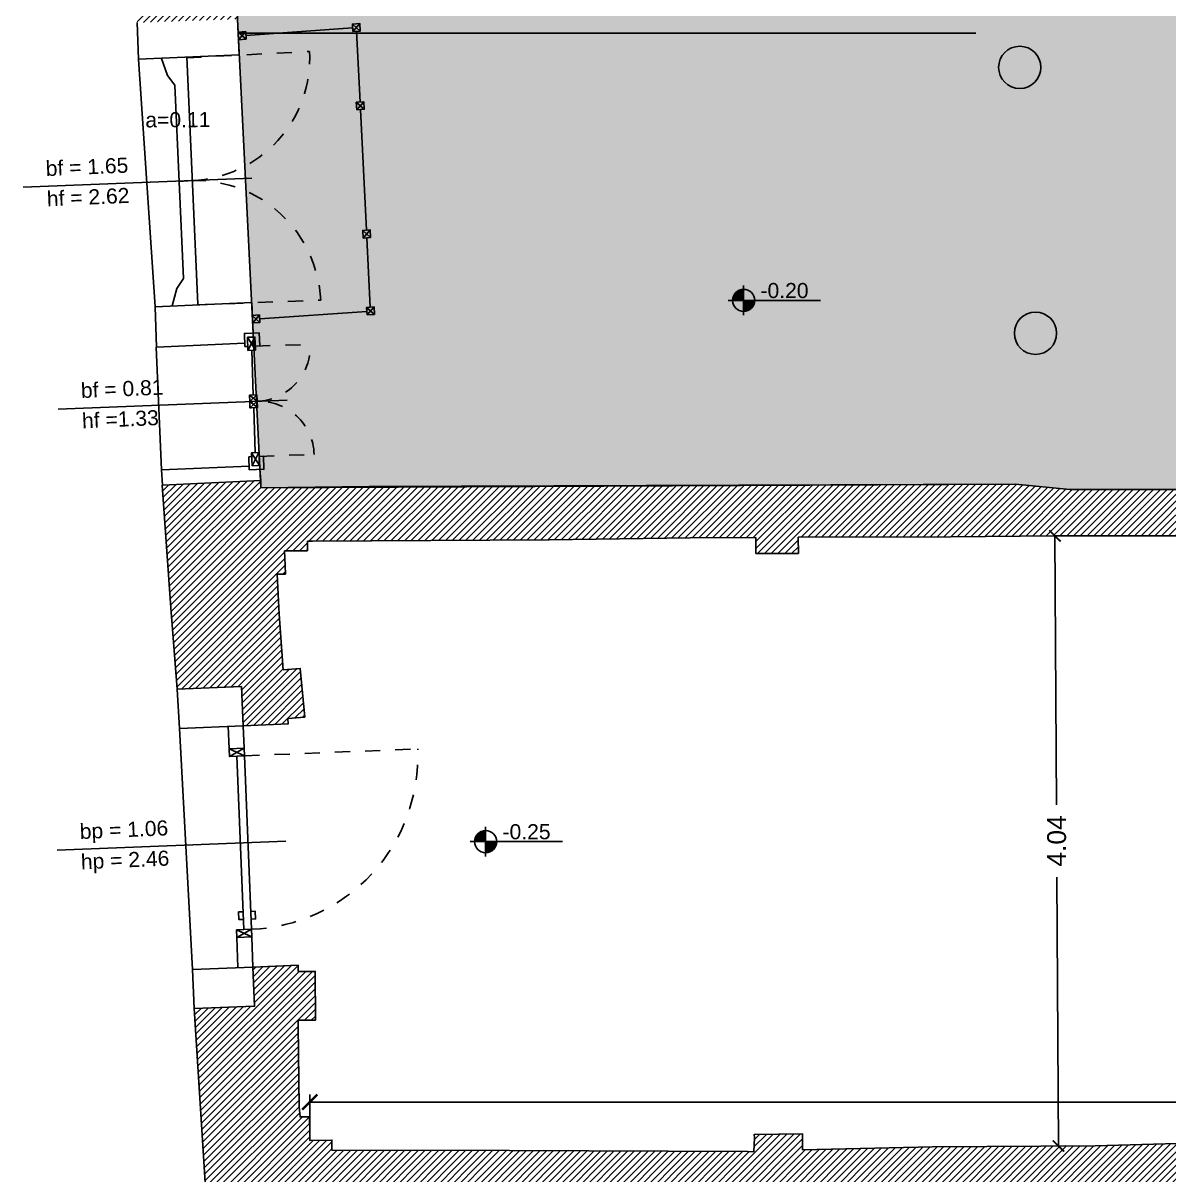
# Model space of a CAD drawing. Header units: millimetres. Extents: x -69 to 235, y 2 to 992.
# Drawn here: x -67.25 to -59.66, y 494.04 to 501.67 of the extents above; entities that cross this region are included whole.
import ezdxf
from ezdxf.enums import TextEntityAlignment as Align

# ---------------------------------------------------------------- set-up
doc = ezdxf.new("R2010")
doc.units = ezdxf.units.MM
doc.header["$LTSCALE"] = 0.01
doc.linetypes.add('HIDDEN2', pattern=[4.7625, 3.175, -1.5875])
for name, color, linetype in [('ob_A_linea_proiezione', 251, 'HIDDEN2'), ('ob_A_linea_v2', 251, 'Continuous'), ('ob_A_muro', 1, 'Continuous'), ('ob_A_muro_r', 252, 'Continuous'), ('ob_cornici corrette', 3, 'Continuous'), ('ob_Q 1_50', 250, 'Continuous'), ('ob_retino chiaro', 254, 'Continuous'), ('ob_serramento_s', 3, 'Continuous')]:
    doc.layers.add(name, color=color, linetype=linetype)
doc.styles.add('m 1_50', font='arial.ttf', dxfattribs={"height": 0.125})
doc.styles.add('STYLE1', font='arial.ttf')
doc.dimstyles.new('DIMENSIONI', dxfattribs={"dimscale": 1.5, "dimtxt": 0.08, "dimasz": 0.05, "dimexe": 0, "dimexo": 0.03, "dimgap": 0.05, "dimtad": 0, "dimzin": 0, "dimdsep": 46, "dimtxsty": 'STYLE1', "dimblk": 'ARCHTICK', "dimcen": -0.8, "dimclrd": 256, "dimclre": 8, "dimadec": 0, "dimazin": 0, "dimtfac": 1, "dimtofl": 0, "dimtmove": 0, "dimatfit": 2, "dimldrblk": 'ARCHTICK', "dimfxl": 1, "dimtolj": 1, "dimtzin": 0, "dimlwd": -1, "dimarcsym": 0})
doc.dimstyles.new('m 1_50 cm', dxfattribs={"dimtxt": 0.1, "dimasz": 0.1, "dimexe": 0.05, "dimexo": 0.05, "dimgap": 0.1, "dimtad": 0, "dimdec": 1, "dimlfac": 100, "dimrnd": 1, "dimdsep": 46, "dimtxsty": 'm 1_50', "dimblk": 'ARCHTICK', "dimcen": 0.2, "dimadec": 0, "dimazin": 0, "dimtfac": 1, "dimtdec": 1, "dimtofl": 0, "dimtmove": 0, "dimatfit": 3, "dimldrblk": 'DOT', "dimfxl": 0.15, "dimfxlon": 1, "dimtolj": 1, "dimtzin": 0, "dimarcsym": 0})

# ---------------------------------------------------------------- blocks, each defined once
blk = doc.blocks.new('hhh-flat-15-flat-1-flat-1-flat-1-flat-1')
at = {"layer": 'ob_Q 1_50'}
for p, q in [((0.3304, 5.6102), (0.3304, 5.8062)), ((0.2572, 5.7146), (0.3236, 5.7811)), ((0.2589, 5.7252), (0.313, 5.7793)), ((0.2593, 5.7079), (0.3304, 5.779)), ((0.2637, 5.7388), (0.2994, 5.7745)), ((0.2681, 5.7079), (0.3304, 5.7701)), ((0.2769, 5.7079), (0.3304, 5.7613)), ((0.2858, 5.7079), (0.3304, 5.7524)), ((0.2946, 5.7079), (0.3304, 5.7436)), ((0.3035, 5.7079), (0.3304, 5.7348)), ((0.3123, 5.7079), (0.3304, 5.7259)), ((0.2274, 5.7079), (0.8398, 5.7079)), ((0.3211, 5.7079), (0.3304, 5.7171)), ((0.33, 5.7079), (0.3304, 5.7082)), ((0.3304, 5.6375), (0.4007, 5.7079)), ((0.3304, 5.6464), (0.3918, 5.7079)), ((0.3304, 5.6552), (0.383, 5.7079)), ((0.3304, 5.6641), (0.3742, 5.7079)), ((0.3304, 5.6729), (0.3653, 5.7079)), ((0.3304, 5.6817), (0.3565, 5.7079)), ((0.3304, 5.6906), (0.3477, 5.7079)), ((0.3304, 5.6994), (0.3388, 5.7079)), ((0.3363, 5.6346), (0.4036, 5.702)), ((0.3467, 5.6362), (0.402, 5.6915)), ((0.3593, 5.6403), (0.3979, 5.6789))]:
    blk.add_line(p, q, dxfattribs=at)
blk.add_circle((0.3304, 5.7079), 0.0735, dxfattribs=at)
blk = doc.blocks.new('hhh-flat-7-flat-1-flat-1-flat-1-flat-1')
at = {"layer": 'ob_Q 1_50'}
for p, q in [((0.3304, 5.6102), (0.3304, 5.8062)), ((0.2572, 5.7146), (0.3236, 5.7811)), ((0.2589, 5.7252), (0.313, 5.7793)), ((0.2593, 5.7079), (0.3304, 5.779)), ((0.2637, 5.7388), (0.2994, 5.7745)), ((0.2681, 5.7079), (0.3304, 5.7701)), ((0.2769, 5.7079), (0.3304, 5.7613)), ((0.2858, 5.7079), (0.3304, 5.7524)), ((0.2946, 5.7079), (0.3304, 5.7436)), ((0.3035, 5.7079), (0.3304, 5.7348)), ((0.3123, 5.7079), (0.3304, 5.7259)), ((0.2274, 5.7079), (0.8398, 5.7079)), ((0.3211, 5.7079), (0.3304, 5.7171)), ((0.33, 5.7079), (0.3304, 5.7082)), ((0.3304, 5.6375), (0.4007, 5.7079)), ((0.3304, 5.6464), (0.3918, 5.7079)), ((0.3304, 5.6552), (0.383, 5.7079)), ((0.3304, 5.6641), (0.3742, 5.7079)), ((0.3304, 5.6729), (0.3653, 5.7079)), ((0.3304, 5.6817), (0.3565, 5.7079)), ((0.3304, 5.6906), (0.3477, 5.7079)), ((0.3304, 5.6994), (0.3388, 5.7079)), ((0.3363, 5.6346), (0.4036, 5.702)), ((0.3467, 5.6362), (0.402, 5.6915)), ((0.3593, 5.6403), (0.3979, 5.6789))]:
    blk.add_line(p, q, dxfattribs=at)
blk.add_circle((0.3304, 5.7079), 0.0735, dxfattribs=at)
blk = doc.blocks.new('_ARCHTICK')
at = {"color": 0, "linetype": 'ByBlock', "const_width": 0.15}
blk.add_lwpolyline([(-0.5, -0.5), (0.5, 0.5)], dxfattribs=at)
blk = doc.blocks.new('*D49')
at = {"layer": 'Defpoints', "color": 0, "transparency": 16777216}
for p in [(-52.7812, 494.5251), (-52.7812, 494.4224), (-65.3554, 494.2706)]:
    blk.add_point(p, dxfattribs=at)
at = {"layer": 'ob_Q 1_50', "color": 0, "lineweight": -2, "transparency": 16777216}
for p, q in [((-65.3554, 494.3751), (-65.3554, 494.5751)), ((-52.7812, 494.4724), (-52.7812, 494.5751)), ((-65.3554, 494.5251), (-59.349, 494.5251)), ((-52.7812, 494.5251), (-58.7875, 494.5251))]:
    blk.add_line(p, q, dxfattribs=at)
at = {"layer": 'ob_Q 1_50', "color": 0, "lineweight": -2, "transparency": 16777216, "xscale": 0.1, "yscale": 0.1, "zscale": 0.1, "rotation": 180}
blk.add_blockref('_ARCHTICK', (-65.3554, 494.5251), dxfattribs=at)
at = {"layer": 'ob_Q 1_50', "color": 0, "lineweight": -2, "transparency": 16777216, "xscale": 0.1, "yscale": 0.1, "zscale": 0.1}
blk.add_blockref('_ARCHTICK', (-52.7812, 494.5251), dxfattribs=at)
at = {"layer": 'ob_Q 1_50', "color": 0, "transparency": 16777216, "insert": (-59.0683, 494.5251), "char_height": 0.125, "attachment_point": 5, "style": 'm 1_50'}
blk.add_mtext('\\A1;1257', dxfattribs=at)
blk = doc.blocks.new('_Dot')
at = {"color": 0, "linetype": 'ByBlock', "lineweight": -2}
blk.add_line((-0.5, 0), (-1, 0), dxfattribs=at)
at = {"color": 0, "linetype": 'ByBlock', "const_width": 0.5}
blk.add_lwpolyline([(-0.25, 0, 1), (0.25, 0, 1)], format="xyb", close=True, dxfattribs=at)
blk = doc.blocks.new('*D304')
at = {"layer": 'Defpoints', "color": 0, "transparency": 16777216}
for p in [(-60.4192, 498.276), (-60.3961, 494.2336), (-60.3954, 494.2336)]:
    blk.add_point(p, dxfattribs=at)
at = {"layer": 'ob_Q 1_50', "color": 8, "lineweight": -2, "transparency": 16777216}
for p, q in [((-60.3742, 498.2763), (-60.4186, 498.276)), ((-60.3511, 494.2339), (-60.3954, 494.2336))]:
    blk.add_line(p, q, dxfattribs=at)
at = {"layer": 'ob_Q 1_50', "transparency": 16777216}
for p, q in [((-60.4186, 498.276), (-60.4084, 496.4944)), ((-60.3954, 494.2336), (-60.4056, 496.0153))]:
    blk.add_line(p, q, dxfattribs=at)
at = {"layer": 'ob_Q 1_50', "transparency": 16777216, "xscale": 0.07500000000000001, "yscale": 0.07500000000000001, "zscale": 0.07500000000000001}
for p, rotation in [((-60.4186, 498.276), 90.32773224536257), ((-60.3954, 494.2336), 270.3277322453626)]:
    blk.add_blockref('_ARCHTICK', p, dxfattribs=dict(at, rotation=rotation))
at = {"layer": 'ob_Q 1_50', "color": 0, "transparency": 16777216, "insert": (-60.407, 496.2548), "char_height": 0.125, "attachment_point": 5, "rotation": 90, "style": 'm 1_50'}
blk.add_mtext('\\A1;4.04', dxfattribs=at)

msp = doc.modelspace()

# ---------------------------------------------------------------- hatches: boundary and pattern name
at = {"layer": 'ob_A_muro_r'}
h = msp.add_hatch(dxfattribs=at)
h.set_pattern_fill('ANSI31', color=256, scale=0.01)
h.paths.add_polyline_path([(-54.2768, 507.5479), (-54.3802, 507.547), (-54.3802, 507.5462), (-54.7587, 507.5431), (-56.595, 507.5297), (-56.5967, 507.283), (-56.7806, 507.2837), (-56.5978, 506.8164), (-55.7172, 506.8406), (-55.6508, 504.9208), (-56.1956, 504.9144), (-57.9144, 504.894), (-57.9376, 505.2847), (-57.9438, 505.3736), (-58.0739, 505.365), (-58.0648, 505.2343), (-58.0497, 504.8531), (-58.022, 504.4477), (-58.0111, 504.295), (-57.8808, 504.3044), (-57.8947, 504.4982), (-57.9079, 504.7638), (-56.6166, 504.7791), (-56.5999, 504.5407), (-56.0225, 504.5462), (-56.0225, 504.7862), (-55.6463, 504.7907), (-55.5853, 503.0257), (-56.6272, 503.0033), (-57.7995, 502.9794), (-57.8237, 503.3725), (-57.9537, 503.3645), (-57.9269, 502.9294), (-58.7533, 502.9193), (-59.6203, 502.9128), (-60.217, 502.9109), (-60.2164, 503.1842), (-60.85, 503.1827), (-60.85, 502.9053), (-61.4508, 502.9347), (-61.4574, 503.1305), (-61.8179, 503.1218), (-61.8098, 502.9575), (-65.9313, 502.9728), (-65.9406, 503.1441), (-65.9722, 503.1423), (-65.964, 502.9725), (-66.1301, 502.9767), (-66.1267, 502.8277), (-66.5267, 502.8178), (-66.4979, 501.6772), (-65.8339, 501.7001), (-65.8722, 502.4666), (-60.1517, 502.5038), (-56.489, 502.5276), (-56.4592, 501.5078), (-56.3916, 499.6897), (-56.3745, 499.3758), (-56.054, 499.3888), (-56.0569, 499.4588), (-55.4769, 499.4588), (-55.494, 499.7566), (-55.8251, 499.7477), (-55.923, 501.3686), (-54.2466, 501.3697), (-54.1455, 499.6081), (-53.8103, 499.6122), (-53.8122, 499.7737), (-53.9308, 499.7721), (-54.0223, 501.3657), (-51.9923, 501.3784), (-51.9706, 499.7961), (-53.0723, 499.7826), (-53.0704, 499.6213), (-51.9961, 499.631), (-52.0059, 498.5769), (-56.0058, 498.5394), (-56.0108, 498.6311), (-56.3315, 498.6223), (-56.3315, 498.5824), (-60.1515, 498.5824), (-60.3209, 498.5824), (-60.6796, 498.6189), (-64.9609, 498.6023), (-65.6786, 498.5943), (-65.6799, 498.6429), (-66.3335, 498.6129), (-66.2762, 497.7987), (-66.2331, 497.2612), (-65.8066, 497.278), (-65.7961, 497.0183), (-65.4983, 497.0304), (-65.4997, 497.0659), (-65.3884, 497.0759), (-65.4181, 497.3982), (-65.5305, 497.388), (-65.5572, 497.758), (-65.5709, 498.0217), (-65.5171, 498.0233), (-65.5179, 498.0805), (-65.5235, 498.1772), (-65.3701, 498.1781), (-65.3711, 498.2405), (-65.3362, 498.2403), (-63.7684, 498.2507), (-62.8352, 498.2635), (-62.3996, 498.2645), (-62.3996, 498.159), (-62.1176, 498.1591), (-62.1204, 498.2681), (-61.1095, 498.2707), (-60.4192, 498.276), (-59.2475, 498.2754), (-59.2448, 498.1696), (-58.9347, 498.1733), (-58.9354, 498.2576), (-56.0444, 498.2551), (-56.0442, 498.1862), (-55.7565, 498.1694), (-55.7561, 498.2243), (-54.0787, 498.2392), (-51.0644, 498.2392), (-51.0643, 498.0485), (-50.8398, 498.0485), (-50.8406, 498.2181), (-50.84, 498.2392), (-50.7746, 498.238), (-50.7768, 498.5824), (-50.8013, 498.5824), (-50.7991, 498.8121), (-50.8028, 499.7768), (-50.8024, 500.3174), (-51.0654, 500.3101), (-51.0655, 500.4691), (-51.6733, 500.4414), (-51.6741, 500.4521), (-51.6521, 501.1377), (-51.6296, 502.8717), (-51.6328, 502.9642), (-51.6481, 503.7126), (-51.6579, 504.0367), (-51.6529, 504.2342), (-51.6544, 504.3882), (-51.6609, 504.4416), (-51.6657, 504.4885), (-51.667, 504.7665), (-52.0216, 504.7529), (-52.0106, 504.2611), (-52.2359, 504.2611), (-52.2359, 504.1111), (-52.0102, 504.1111), (-52.0028, 501.5276), (-54.8086, 501.5161), (-55.6424, 501.5126), (-56.0411, 501.511), (-56.0878, 502.5393), (-55.4392, 502.5681), (-55.5734, 506.4318), (-54.2717, 506.4761), (-54.2728, 506.8812), (-54.1171, 506.886), (-54.121, 507.1501), (-54.2709, 507.1479)])
h.paths.add_polyline_path([(-51.6674, 500.1108), (-51.0653, 500.1089), (-51.0644, 498.5824), (-51.6652, 498.5786)], flags=16)
h = msp.add_hatch(dxfattribs=at)
h.set_pattern_fill('ANSI31', color=256, scale=0.01)
h.paths.add_polyline_path([(-43.4023, 494.5505), (-43.6374, 494.5505), (-43.6374, 494.6705), (-43.7724, 494.6705), (-43.7741, 494.5116), (-43.7741, 494.4243), (-43.9244, 494.4275), (-43.9246, 494.3939), (-45.129, 494.4018), (-45.2938, 494.4), (-45.2937, 494.39), (-45.3937, 494.3888), (-45.3939, 494.4088), (-45.6989, 494.4058), (-45.6988, 494.3908), (-48.9842, 494.393), (-48.9847, 495.3067), (-49.0847, 495.3067), (-49.0842, 494.3931), (-50.8428, 494.3943), (-50.8425, 494.946), (-51.0623, 494.946), (-51.0619, 494.3945), (-52.6812, 494.3829), (-52.7812, 494.3724), (-55.7219, 494.2848), (-55.7226, 494.3911), (-56.0296, 494.3911), (-56.0318, 494.2829), (-56.4526, 494.2798), (-57.8136, 494.2712), (-58.9414, 494.2759), (-58.9417, 494.3551), (-59.2246, 494.3527), (-59.2234, 494.2602), (-60.1516, 494.235), (-61.2296, 494.2289), (-62.0904, 494.2084), (-62.0906, 494.3134), (-62.4092, 494.3099), (-62.4141, 494.1956), (-62.455, 494.1968), (-64.0329, 494.2049), (-65.2092, 494.2064), (-65.2084, 494.2734), (-65.3554, 494.2706), (-65.3554, 494.3248), (-65.3566, 494.4262), (-65.4189, 494.426), (-65.4261, 494.4925), (-65.4322, 495.0673), (-65.3182, 495.0673), (-65.3187, 495.3909), (-65.4318, 495.3909), (-65.4318, 495.4318), (-65.7315, 495.4196), (-65.721, 495.16), (-66.1207, 495.1438), (-66.0128, 493.4338), (-65.9788, 492.0685), (-65.7002, 492.0692), (-65.6952, 491.8703), (-65.165, 491.8716), (-65.2403, 493.7532), (-63.8401, 493.7407), (-62.9741, 493.7335), (-62.9734, 493.8242), (-61.6185, 493.8133), (-61.6221, 493.7222), (-58.4189, 493.6955), (-56.9377, 493.7279), (-56.1986, 493.7363), (-56.1953, 493.6465), (-52.1214, 493.6485), (-52.1247, 493.7384), (-51.1458, 493.7398), (-49.4285, 493.7342), (-47.8314, 493.7422), (-47.5012, 493.7359), (-47.0932, 493.7497), (-46.7852, 493.7462), (-46.4964, 493.75), (-46.2171, 493.7522), (-45.8615, 493.7532), (-43.9819, 493.753), (-43.9821, 493.775), (-43.6706, 493.7733), (-43.6698, 493.8933), (-43.3932, 493.8912)])
at = {"layer": 'ob_retino chiaro'}
h = msp.add_hatch(color=256, dxfattribs=at)
h.dxf.hatch_style = 1
h.paths.add_polyline_path([(-65.6786, 498.5943), (-65.8339, 501.7001), (-65.8722, 502.4666), (-65.9313, 502.9728), (-66.007, 504.4377), (-66.1622, 506.7426), (-61.6368, 506.7907), (-59.3172, 506.7605), (-58.1197, 506.7622), (-55.7171, 506.8369), (-54.2728, 506.8812), (-52.0816, 506.9477), (-52.0106, 504.2611), (-52.0028, 501.5276), (-51.9686, 500.101), (-51.0653, 500.1015), (-51.0644, 498.5824), (-56.0058, 498.5394), (-56.3315, 498.5824), (-60.3209, 498.5824), (-60.6796, 498.6189)])
h = msp.add_hatch(dxfattribs=at)
h.set_pattern_fill('ANGLE', color=256)
h.set_pattern_definition([(0, (122.567, 487.633), (0, 6.985), [5.08, -1.905]), (90, (122.567, 487.633), (-6.985, 4e-16), [5.08, -1.905])])
h.paths.add_polyline_path([(-65.6786, 498.5943), (-65.8339, 501.7001), (-65.8722, 502.4666), (-65.9313, 502.9728), (-66.007, 504.4377), (-66.1622, 506.7426), (-61.6368, 506.7907), (-59.3172, 506.7605), (-58.1197, 506.7622), (-55.7171, 506.8369), (-54.2728, 506.8812), (-52.0816, 506.9477), (-52.0106, 504.2611), (-52.0028, 501.5276), (-51.9686, 500.101), (-51.0653, 500.1015), (-51.0644, 498.5824), (-56.0058, 498.5394), (-56.3315, 498.5824), (-60.3209, 498.5824), (-60.6796, 498.6189)])

# ---------------------------------------------------------------- linework, layer by layer
at = {"layer": 'ob_A_linea_proiezione'}
for p, q in [((-66.1724, 501.4434), (-65.3566, 501.4854)), ((-66.0993, 499.8069), (-65.283, 499.8379)), ((-65.7165, 499.5332), (-65.3513, 499.5451)), ((-65.6914, 498.8027), (-65.3262, 498.8159)), ((-65.7881, 496.8185), (-64.6403, 496.8648))]:
    msp.add_line(p, q, dxfattribs=at)
for centre, radius, start, end in [((-66.1667, 501.4414), 0.8113, 272.40113, 3.10782), ((-66.1122, 499.8009), 0.8301, 2.55159, 91.41204), ((-65.7165, 499.5332), 0.3655, 271.79166, 1.87137), ((-65.6914, 498.8027), 0.3655, 2.06688, 92.1466), ((-65.7871, 496.8164), 1.1478, 272.27021, 2.42208)]:
    msp.add_arc(centre, radius, start, end, dxfattribs=at)
at = {"layer": 'ob_A_linea_v2'}
for p, q in [((-66.4896, 501.4336), (-66.3796, 499.7944)), ((-66.3718, 499.5265), (-66.3384, 498.7132)), ((-65.7513, 499.124), (-65.7428, 499.1243)), ((-66.2182, 496.9993), (-66.1312, 495.4035))]:
    msp.add_line(p, q, dxfattribs=at)
at = {"layer": 'ob_A_muro'}
for p, q in [((-64.9609, 498.6023), (-60.6796, 498.6189)), ((-60.6796, 498.6189), (-60.3209, 498.5824)), ((-66.2763, 497.7994), (-66.3335, 498.6129)), ((-64.9609, 498.6023), (-65.6786, 498.5943)), ((-65.3711, 498.2405), (-65.3701, 498.1781)), ((-65.3362, 498.2403), (-65.3711, 498.2405)), ((-63.7684, 498.2507), (-65.3362, 498.2403)), ((-62.8352, 498.2635), (-63.7684, 498.2507)), ((-62.3996, 498.2645), (-62.8352, 498.2635)), ((-62.3996, 498.159), (-62.3996, 498.2645)), ((-61.1095, 498.2707), (-62.1204, 498.2681)), ((-62.1204, 498.2681), (-62.1176, 498.1591)), ((-60.4192, 498.276), (-61.1095, 498.2707)), ((-59.2475, 498.2754), (-60.4192, 498.276)), ((-65.3701, 498.1781), (-65.5235, 498.1772)), ((-65.5235, 498.1772), (-65.5179, 498.0805)), ((-62.1176, 498.1591), (-62.3996, 498.159)), ((-65.5171, 498.0233), (-65.5709, 498.0217)), ((-65.5709, 498.0217), (-65.5572, 497.758)), ((-65.5179, 498.0805), (-65.5171, 498.0233)), ((-66.2331, 497.2612), (-66.2762, 497.7987)), ((-65.5572, 497.758), (-65.5305, 497.388)), ((-66.234, 497.2612), (-65.8066, 497.278)), ((-65.8066, 497.278), (-65.7961, 497.0183)), ((-65.7961, 497.0183), (-65.4964, 497.0305)), ((-65.4997, 497.0659), (-65.4983, 497.0303))]:
    msp.add_line(p, q, dxfattribs=at)
for points in [[(-65.6799, 498.6429), (-66.3314, 498.613)], [(-65.6799, 498.6429), (-65.6786, 498.5943)], [(-60.1515, 498.5824), (-60.3209, 498.5824)], [(-56.3315, 498.5824), (-60.1515, 498.5824)], [(-65.5318, 497.3879), (-65.4181, 497.3982), (-65.3884, 497.0759), (-65.4997, 497.0659)], [(-66.0128, 493.4338), (-66.1207, 495.1438), (-65.721, 495.16), (-65.7315, 495.4196), (-65.4318, 495.4318), (-65.4318, 495.3909), (-65.3187, 495.3909), (-65.3182, 495.0673), (-65.4318, 495.0673), (-65.4318, 495.0318), (-65.4261, 494.4925), (-65.4189, 494.426), (-65.3566, 494.4262), (-65.3554, 494.3248), (-65.3554, 494.2706), (-65.2084, 494.2734), (-65.2092, 494.2064), (-64.0329, 494.2049), (-62.455, 494.1968), (-62.4141, 494.1956), (-62.4101, 494.288), (-62.4112, 494.3099), (-62.0906, 494.3134), (-62.0904, 494.2084), (-61.2296, 494.2289), (-60.1516, 494.235), (-59.2234, 494.2602)]]:
    msp.add_lwpolyline(points, dxfattribs=at)
for centre in [(-60.6517, 501.3803), (-60.5478, 499.6189)]:
    msp.add_circle(centre, 0.14, dxfattribs=at)
at = {"layer": 'ob_cornici corrette'}
for p, q in [((-66.4979, 501.6772), (-66.4896, 501.4336)), ((-65.8339, 501.7001), (-65.8221, 501.4635)), ((-65.8221, 501.4635), (-66.4896, 501.4336)), ((-65.74, 499.8229), (-66.3796, 499.7944)), ((-66.3705, 499.5265), (-66.3796, 499.7944)), ((-65.74, 499.8229), (-65.7298, 499.6195)), ((-65.787, 499.5533), (-66.3705, 499.5265)), ((-66.234, 497.2612), (-66.2182, 496.9993)), ((-65.7961, 497.0183), (-66.2182, 496.9993)), ((-66.1312, 495.4035), (-65.7315, 495.4196)), ((-66.1312, 495.4035), (-66.1207, 495.1438))]:
    msp.add_line(p, q, dxfattribs=at)
msp.add_lwpolyline([(-65.6861, 498.7162), (-65.6799, 498.6429), (-66.3314, 498.613), (-66.3384, 498.7132), (-65.7574, 498.738)], dxfattribs=at)
at = {"layer": 'ob_Q 1_50'}
for p, q in [((-65.7383, 500.6467), (-67.2547, 500.5855)), ((-65.5053, 499.176), (-67.0217, 499.1147)), ((-65.5128, 496.2542), (-67.0292, 496.1929))]:
    msp.add_line(p, q, dxfattribs=at)
at = {"layer": 'ob_retino chiaro'}
msp.add_lwpolyline([(-65.6786, 498.5943), (-65.8339, 501.7001), (-65.8722, 502.4666), (-65.9313, 502.9728), (-66.007, 504.4377), (-66.1622, 506.7426), (-61.6368, 506.7907), (-59.3172, 506.7605), (-58.1197, 506.7622), (-55.7171, 506.8369), (-54.2728, 506.8812), (-52.0816, 506.9477), (-52.0106, 504.2611), (-52.0028, 501.5276), (-51.9686, 500.101), (-51.0653, 500.1015), (-51.0644, 498.5824), (-56.0058, 498.5394), (-56.3315, 498.5824), (-60.3209, 498.5824), (-60.6796, 498.6189)], close=True, dxfattribs=at)
at = {"layer": 'ob_serramento_s'}
for p, q in [((-65.0231, 501.6709), (-65.0697, 501.6173)), ((-65.0231, 501.6709), (-65.0697, 501.6173)), ((-65.7772, 501.5673), (-65.8296, 501.6139)), ((-65.7772, 501.5673), (-65.8296, 501.6139)), ((-65.7797, 501.6174), (-65.8263, 501.5638)), ((-65.7797, 501.6174), (-65.8263, 501.5638)), ((-65.0713, 501.6424), (-65.7784, 501.5918)), ((-65.0713, 501.6424), (-65.7784, 501.5918)), ((-65.0206, 501.6208), (-65.073, 501.6674)), ((-65.0206, 501.6208), (-65.073, 501.6674)), ((-65.0451, 501.6191), (-65.0221, 501.1504)), ((-65.0451, 501.6191), (-65.0221, 501.1504)), ((-66.1694, 501.4507), (-66.0961, 499.8109)), ((-66.1694, 501.4507), (-66.0961, 499.8109)), ((-66.2497, 501.262), (-66.1925, 499.9824)), ((-66.2497, 501.262), (-66.1925, 499.9824)), ((-64.9946, 501.1025), (-65.047, 501.1491)), ((-64.9946, 501.1025), (-65.047, 501.1491)), ((-64.9972, 501.1526), (-65.0437, 501.099)), ((-64.9972, 501.1526), (-65.0437, 501.099)), ((-65.0192, 501.1008), (-64.9796, 500.3015)), ((-65.0192, 501.1008), (-64.9796, 500.3015)), ((-66.1327, 500.6308), (-66.2212, 500.6245)), ((-66.1327, 500.6308), (-66.2212, 500.6245)), ((-64.9522, 500.2531), (-65.0046, 500.2997)), ((-64.9522, 500.2531), (-65.0046, 500.2997)), ((-64.9547, 500.3032), (-65.0013, 500.2497)), ((-64.9547, 500.3032), (-65.0013, 500.2497)), ((-64.9771, 500.2519), (-64.9541, 499.792)), ((-64.9771, 500.2519), (-64.9541, 499.792)), ((-64.9773, 499.7637), (-65.6869, 499.7136)), ((-64.9773, 499.7637), (-65.6869, 499.7136)), ((-64.9267, 499.7436), (-64.9791, 499.7902)), ((-64.9267, 499.7436), (-64.9791, 499.7902)), ((-64.9292, 499.7937), (-64.9758, 499.7401)), ((-64.9292, 499.7937), (-64.9758, 499.7401)), ((-65.6852, 499.69), (-65.7367, 499.7365)), ((-65.6852, 499.69), (-65.7367, 499.7365)), ((-65.6887, 499.7399), (-65.7332, 499.6866)), ((-65.6887, 499.7399), (-65.7332, 499.6866)), ((-65.7676, 499.592), (-65.7156, 499.5071)), ((-65.7676, 499.592), (-65.7156, 499.5071)), ((-65.7186, 499.5937), (-65.7646, 499.5054)), ((-65.7186, 499.5937), (-65.7646, 499.5054)), ((-65.7401, 499.5062), (-65.7297, 499.2095)), ((-65.7401, 499.5062), (-65.7297, 499.2095)), ((-65.7542, 499.2086), (-65.7037, 499.168)), ((-65.7542, 499.2086), (-65.7037, 499.168)), ((-65.7052, 499.2103), (-65.7527, 499.1663)), ((-65.7052, 499.2103), (-65.7527, 499.1663)), ((-65.7037, 499.168), (-65.7527, 499.1663)), ((-65.7037, 499.168), (-65.7527, 499.1663)), ((-65.7527, 499.1663), (-65.7023, 499.1257)), ((-65.7527, 499.1663), (-65.7023, 499.1257)), ((-65.7037, 499.168), (-65.7513, 499.124)), ((-65.7037, 499.168), (-65.7513, 499.124)), ((-65.7273, 499.168), (-65.7273, 499.1672)), ((-65.7273, 499.168), (-65.7273, 499.1672)), ((-65.7263, 499.1672), (-65.7263, 499.1672)), ((-65.7263, 499.1672), (-65.7263, 499.1672)), ((-65.7268, 499.1248), (-65.7163, 498.8281)), ((-65.7268, 499.1248), (-65.7163, 498.8281)), ((-65.7595, 498.8004), (-65.7399, 498.8011)), ((-65.7595, 498.8004), (-65.7399, 498.8011)), ((-65.7408, 498.8272), (-65.689, 498.7423)), ((-65.7408, 498.8272), (-65.689, 498.7423)), ((-65.6918, 498.8289), (-65.7378, 498.7406)), ((-65.6918, 498.8289), (-65.7378, 498.7406)), ((-65.89, 496.8644), (-65.896, 497.0143)), ((-65.89, 496.8644), (-65.896, 497.0143)), ((-65.7901, 496.8685), (-65.7961, 497.0183)), ((-65.7901, 496.8685), (-65.7961, 497.0183)), ((-65.89, 496.8644), (-65.7881, 496.8185)), ((-65.89, 496.8644), (-65.7881, 496.8185)), ((-65.7901, 496.8685), (-65.888, 496.8145)), ((-65.7901, 496.8685), (-65.888, 496.8145)), ((-65.7396, 495.6195), (-65.8415, 495.6654)), ((-65.7396, 495.6195), (-65.8415, 495.6654)), ((-65.7416, 495.6694), (-65.8395, 495.6154)), ((-65.7416, 495.6694), (-65.8395, 495.6154)), ((-65.8395, 495.6154), (-65.8315, 495.4156)), ((-65.8395, 495.6154), (-65.8315, 495.4156)), ((-65.7396, 495.6195), (-65.7315, 495.4196)), ((-65.7396, 495.6195), (-65.7315, 495.4196))]:
    msp.add_line(p, q, dxfattribs=at)
for points in [[(-65.0697, 501.6173), (-65.0206, 501.6208), (-65.0231, 501.6709), (-65.073, 501.6674)], [(-65.0697, 501.6173), (-65.0206, 501.6208), (-65.0231, 501.6709), (-65.073, 501.6674)], [(-65.8263, 501.5638), (-65.7772, 501.5673), (-65.7797, 501.6174), (-65.8296, 501.6139)], [(-65.8263, 501.5638), (-65.7772, 501.5673), (-65.7797, 501.6174), (-65.8296, 501.6139)], [(-65.0437, 501.099), (-64.9946, 501.1025), (-64.9972, 501.1526), (-65.047, 501.1491)], [(-65.0437, 501.099), (-64.9946, 501.1025), (-64.9972, 501.1526), (-65.047, 501.1491)], [(-65.0013, 500.2497), (-64.9522, 500.2531), (-64.9547, 500.3032), (-65.0046, 500.2997)], [(-65.0013, 500.2497), (-64.9522, 500.2531), (-64.9547, 500.3032), (-65.0046, 500.2997)], [(-64.9758, 499.7401), (-64.9267, 499.7436), (-64.9292, 499.7937), (-64.9791, 499.7902)], [(-64.9758, 499.7401), (-64.9267, 499.7436), (-64.9292, 499.7937), (-64.9791, 499.7902)], [(-65.7332, 499.6866), (-65.6852, 499.69), (-65.6887, 499.7399), (-65.7367, 499.7365)], [(-65.7332, 499.6866), (-65.6852, 499.69), (-65.6887, 499.7399), (-65.7367, 499.7365)], [(-65.7156, 499.5071), (-65.7186, 499.5937), (-65.7676, 499.592), (-65.7646, 499.5054)], [(-65.7156, 499.5071), (-65.7186, 499.5937), (-65.7676, 499.592), (-65.7646, 499.5054)], [(-65.7037, 499.168), (-65.7052, 499.2103), (-65.7542, 499.2086), (-65.7527, 499.1663)], [(-65.7037, 499.168), (-65.7052, 499.2103), (-65.7542, 499.2086), (-65.7527, 499.1663)], [(-65.7037, 499.168), (-65.7023, 499.1257), (-65.7513, 499.124), (-65.7527, 499.1663)], [(-65.7037, 499.168), (-65.7023, 499.1257), (-65.7513, 499.124), (-65.7527, 499.1663)], [(-65.6889, 498.7423), (-65.6918, 498.8289), (-65.7408, 498.8272), (-65.7378, 498.7406)], [(-65.6889, 498.7423), (-65.6918, 498.8289), (-65.7408, 498.8272), (-65.7378, 498.7406)], [(-65.89, 496.8644), (-65.888, 496.8145), (-65.7881, 496.8185), (-65.7901, 496.8685)], [(-65.89, 496.8644), (-65.888, 496.8145), (-65.7881, 496.8185), (-65.7901, 496.8685)], [(-65.7881, 496.8185), (-65.838, 496.8165), (-65.7916, 495.6674), (-65.7416, 495.6694)], [(-65.7881, 496.8185), (-65.838, 496.8165), (-65.7916, 495.6674), (-65.7416, 495.6694)], [(-65.8415, 495.6654), (-65.8395, 495.6154), (-65.7396, 495.6195), (-65.7416, 495.6694)], [(-65.8415, 495.6654), (-65.8395, 495.6154), (-65.7396, 495.6195), (-65.7416, 495.6694)]]:
    msp.add_lwpolyline(points, close=True, dxfattribs=at)
for points in [[(-66.2976, 501.3262), (-66.3371, 501.4395)], [(-66.2976, 501.3262), (-66.3371, 501.4395)], [(-66.2976, 501.3262), (-66.2497, 501.262)], [(-66.2976, 501.3262), (-66.2497, 501.262)], [(-66.2359, 499.9151), (-66.2675, 499.7994)], [(-66.2359, 499.9151), (-66.2675, 499.7994)], [(-66.2359, 499.9151), (-66.1925, 499.9824)], [(-66.2359, 499.9151), (-66.1925, 499.9824)], [(-65.7849, 499.5309), (-65.7879, 499.6175), (-65.6899, 499.6209), (-65.687, 499.5342), (-65.7165, 499.5332)], [(-65.7849, 499.5309), (-65.7879, 499.6175), (-65.6899, 499.6209), (-65.687, 499.5342), (-65.7165, 499.5332)], [(-65.7655, 499.5315), (-65.7849, 499.5309)], [(-65.7655, 499.5315), (-65.7849, 499.5309)], [(-65.7595, 498.8004), (-65.7565, 498.7138), (-65.6586, 498.7171), (-65.6615, 498.8038), (-65.6911, 498.8027)], [(-65.7595, 498.8004), (-65.7565, 498.7138), (-65.6586, 498.7171), (-65.6615, 498.8038), (-65.6911, 498.8027)], [(-65.7943, 495.7354), (-65.8243, 495.7342), (-65.8263, 495.7841), (-65.7963, 495.7853)], [(-65.7943, 495.7354), (-65.8243, 495.7342), (-65.8263, 495.7841), (-65.7963, 495.7853)], [(-65.7464, 495.7874), (-65.7164, 495.7886), (-65.7144, 495.7386), (-65.7444, 495.7374)], [(-65.7464, 495.7874), (-65.7164, 495.7886), (-65.7144, 495.7386), (-65.7444, 495.7374)]]:
    msp.add_lwpolyline(points, dxfattribs=at)

# ---------------------------------------------------------------- block references
at = {"layer": 'ob_Q 1_50'}
for name, p in [('hhh-flat-7-flat-1-flat-1-flat-1-flat-1', (-62.8119, 494.1282)), ('hhh-flat-15-flat-1-flat-1-flat-1-flat-1', (-64.5208, 490.5425))]:
    msp.add_blockref(name, p, dxfattribs=at)

# ---------------------------------------------------------------- texts
at = {"layer": 'ob_Q 1_50', "style": 'STYLE1'}
for s, rotation, p in [('a=0.11', 0.32598, (-66.4444, 501.0322)), ('bf = 1.65', 2.46803, (-67.1046, 500.7097)), ('hf = 2.62', 2.46803, (-67.0971, 500.5093)), ('bf = 0.81', 2.46803, (-66.8716, 499.239)), ('hf =1.33', 2.46803, (-66.8641, 499.0386)), ('bp = 1.06', 2.46803, (-66.8791, 496.3171)), ('hp = 2.46', 2.46803, (-66.8716, 496.1167))]:
    msp.add_text(s, height=0.1, rotation=rotation, dxfattribs=at).set_placement(p, align=Align.MIDDLE_LEFT)
for tag, p in [('-0.20', (-62.2103, 499.8518)), ('-0.25', (-63.9192, 496.2661))]:
    msp.add_attdef(tag, text='000', height=0.1, dxfattribs=at).set_placement(p, align=Align.CENTER)

# ---------------------------------------------------------------- dimensions: what is measured, and where the dimension line sits
at = {"layer": 'ob_Q 1_50'}
dim = msp.add_aligned_dim(p1=(-60.4192, 498.276), p2=(-60.3961, 494.2336), distance=0.0007, dimstyle='DIMENSIONI', override={"dimtxsty": 'm 1_50'}, dxfattribs=at)
dim.commit()
dim.dimension.update_dxf_attribs({"geometry": '*D304', "text_midpoint": (-60.407, 496.2548), "text_rotation": 90})
dim = msp.add_linear_dim(base=(-52.7812, 494.5251), p1=(-65.3554, 494.2706), p2=(-52.7812, 494.4224), dimstyle='m 1_50 cm', dxfattribs=at)
dim.commit()
dim.dimension.update_dxf_attribs({"geometry": '*D49', "text_midpoint": (-59.0683, 494.5251)})

doc.saveas('drawing.dxf')
